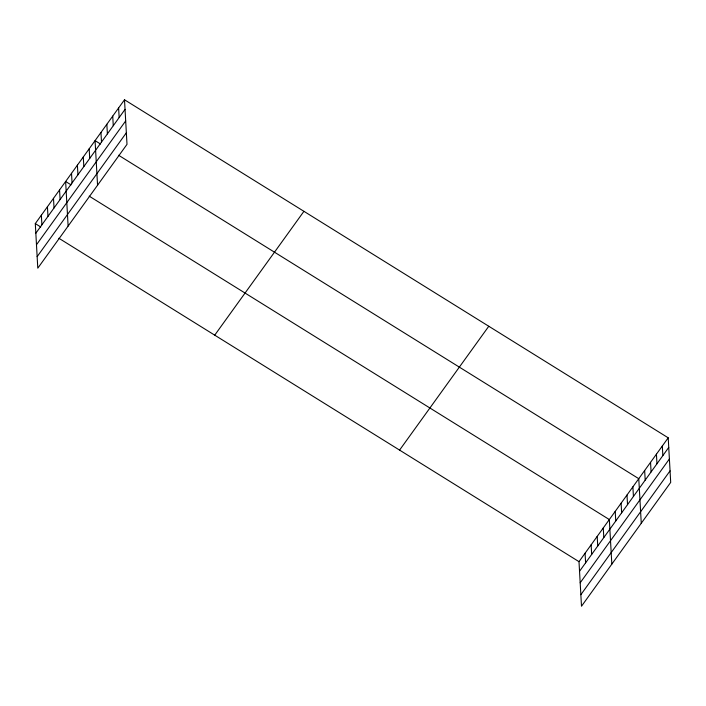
<?xml version="1.0" encoding="UTF-8"?>
<svg xmlns="http://www.w3.org/2000/svg" width="706" height="706" viewBox="0 0 706 706"><rect width="100%" height="100%" fill="white"/><g stroke="black" fill="none" stroke-linecap="round" stroke-linejoin="round"><path stroke-width="1.06" d="M124.503 99.767L127.001 144.342L37.789 268.183L35.3 223.599L124.503 99.767L668.211 437.817L670.7 482.401L581.497 606.233L578.999 561.658L668.211 437.817M35.838 233.218L125.041 109.377M36.483 244.753L125.686 120.911M37.144 256.64L126.356 132.799M214.721 335.165L303.924 211.323M399.578 450.101L488.781 326.26M579.538 571.269L668.741 447.427M580.182 582.812L669.394 458.971M580.853 594.699L670.056 470.858M100.508 144.006L95.063 140.626L97.56 185.21M118.626 155.276L638.771 478.686L641.26 523.261M71.068 184.875L65.632 181.495L68.12 226.079M89.194 196.144L609.331 519.554L611.828 564.129M35.3 223.599L40.736 226.988M58.863 238.249L578.999 561.658M662.316 445.989L662.855 455.608M656.43 454.161L656.968 463.78M650.544 462.342L651.082 471.952M644.657 470.514L645.196 480.124M632.885 486.858L633.423 496.468M626.999 495.03L627.528 504.649M621.103 503.21L621.642 512.821M615.217 511.382L615.756 520.993M603.268 527.973L603.807 537.584M597.197 536.392L597.735 546.012M591.134 544.82L591.672 554.431M585.071 553.239L585.609 562.85M118.617 107.939L119.155 117.549M112.731 116.111L113.269 125.721M106.844 124.282L107.383 133.893M100.958 132.454L101.496 142.074M89.177 148.807L89.715 158.418M83.29 156.979L83.829 166.59M77.404 165.151L77.942 174.761M71.518 173.323L72.056 182.933M59.56 189.923L60.098 199.533M53.497 198.342L54.035 207.952M47.434 206.761L47.973 216.371M41.363 215.18L41.901 224.79"/></g></svg>
